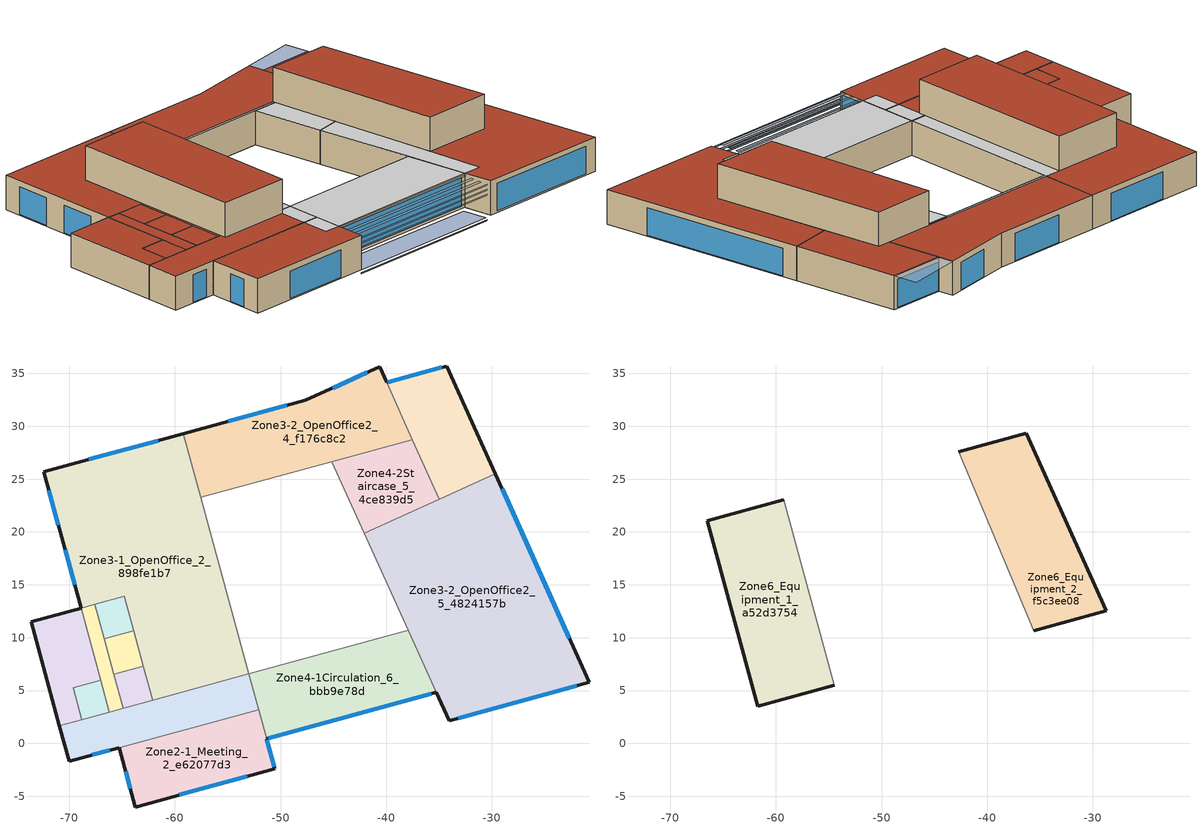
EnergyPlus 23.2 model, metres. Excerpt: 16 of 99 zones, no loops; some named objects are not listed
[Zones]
Zone2-1_Meeting_2_e62077d3
 floor to Zone2-1_Meeting_3_4ec3c86c (Generic Interior Floor): -52.08,3.19 -50.55,-2.42 -63.74,-6.02 -65.27,-0.41 z18.5
 wall outside (Ext_W): -65.27,-0.41 -63.74,-6.02 -50.55,-2.42 -51.32,0.43 z18.5:22
 wall to Zone4-1Circulation_7_eedeb9e3 (Generic Interior Wall): -52.08,3.19 -65.27,-0.41 z18.5:22
 wall to Zone4-1Circulation_6_bbb9e78d (Generic Interior Wall): -51.32,0.43 -52.08,3.19 z18.5:22
 window (U 0.29 SHGC 0.4 Simple Glazing Window): -59.58,-4.89 -53.17,-3.14 / -64.66,-2.65 -64.21,-4.29 z18.6:21.4; -50.6,-2.23 -51.3,0.34 z18.8:21.7
 ceiling to Zone1-1_Atrium_c54b7226 (Generic Interior Ceiling): -53.72,2.75 -52.96,-0.01 -51.32,0.43 -52.08,3.19 z22
 roof outside (Ext_R): -65.27,-0.41 -63.74,-6.02 -50.55,-2.42 -51.32,0.43 -52.96,-0.01 -53.72,2.75 z22
Zone2-1_Meeting_6_1a28b3da
 floor to Zone2-1_Meeting_11_4eada07b (Generic Interior Floor): -62.99,7.3 -62.11,4.08 -64.89,3.32 -65.77,6.54 z18.5
 wall to Zone7Shaft_1_be3cf1c7 (Generic Interior Wall): -65.77,6.54 -64.89,3.32 z18.5:22
 wall to Zone4-1Circulation_7_eedeb9e3 (Generic Interior Wall): -64.89,3.32 -62.11,4.08 z18.5:22
 wall to Zone3-1_OpenOffice_2_898fe1b7 (Generic Interior Wall): -62.11,4.08 -62.99,7.3 z18.5:22
 wall to Zone2-1_Meeting_7_fc00ce80 (Generic Interior Wall): -62.99,7.3 -65.77,6.54 z18.5:22
 roof outside (Ext_R): -65.77,6.54 -64.89,3.32 -62.11,4.08 -62.99,7.3 z22
Zone2-1_Meeting_7_fc00ce80
 floor to Zone2-1_Meeting_10_62fdea12 (Generic Interior Floor): -63.91,10.68 -62.99,7.3 -65.77,6.54 -66.69,9.92 z18.5
 wall to Zone7Shaft_1_be3cf1c7 (Generic Interior Wall): -66.69,9.92 -65.77,6.54 z18.5:22
 wall to Zone3-1_OpenOffice_2_898fe1b7 (Generic Interior Wall): -62.99,7.3 -63.91,10.68 z18.5:22
 wall to Zone2-1_Meeting_8_9266dd10 (Generic Interior Wall): -63.91,10.68 -66.69,9.92 z18.5:22
 roof outside (Ext_R): -66.69,9.92 -65.77,6.54 -62.99,7.3 -63.91,10.68 z22
Zone2-1_Meeting_8_9266dd10
 floor to Zone2-1_Meeting_9_f5da9150 (Generic Interior Floor): -64.79,13.9 -63.91,10.68 -66.69,9.92 -67.57,13.14 z18.5
 wall to Zone7Shaft_1_be3cf1c7 (Generic Interior Wall): -67.57,13.14 -66.69,9.92 z18.5:22
 wall to Zone3-1_OpenOffice_2_898fe1b7 (Generic Interior Wall): -63.91,10.68 -64.79,13.9 -67.57,13.14 z18.5:22
 roof outside (Ext_R): -67.57,13.14 -66.69,9.92 -63.91,10.68 -64.79,13.9 z22
Zone3-1_OpenOffice_2_898fe1b7
 floor to Zone3-1_OpenOffice_3_ee13ef3d (Generic Interior Floor): -59.21,29.3 -53,6.56 -62.11,4.08 -64.79,13.9 -68.87,12.79 -72.4,25.7 z18.5
 wall outside (Ext_W): -59.21,29.3 -72.4,25.7 -68.87,12.79 z18.5:22
 wall to Zone7Shaft_1_be3cf1c7 (Generic Interior Wall): -68.87,12.79 -67.57,13.14 z18.5:22
 wall to Zone1-1_Atrium_c54b7226 (Generic Interior Wall): -53,6.56 -57.56,23.27 z18.5:22
 wall to Zone4-1Circulation_7_eedeb9e3 (Generic Interior Wall): -62.11,4.08 -53,6.56 z18.5:22
 wall to Zone3-2_OpenOffice2_4_f176c8c2 (Generic Interior Wall): -57.56,23.27 -59.21,29.3 z18.5:22
 window (U 0.29 SHGC 0.4 Simple Glazing Window): -70.39,18.34 -69.48,14.99 / -71.93,23.97 -71.01,20.62 / -61.59,28.65 -68.14,26.86 z18.6:21.4
 ceiling to Zone1-1_Atrium_c54b7226 (Generic Interior Ceiling): -59.26,23.05 -54.64,6.12 -53,6.56 -57.62,23.5 z22
 roof outside (Ext_R): -72.4,25.7 -68.87,12.79 -64.79,13.9 -62.11,4.08 -61.88,4.14 -66.5,21.08 -57.62,23.5 -59.21,29.3 z22
Zone3-2_OpenOffice2_4_f176c8c2
 floor to Zone3-2_OpenOffice2_9_91186f1d (Generic Interior Floor): -40.62,35.63 -37.53,28.73 -57.56,23.27 -59.21,29.3 -47.65,32.46 z18.5
 wall outside (Ext_W): -39.96,34.15 -40.62,35.63 -47.65,32.46 -59.21,29.3 z18.5:22
 wall to Zone4-2Staircase_5_4ce839d5 (Generic Interior Wall): -45.14,26.66 -37.53,28.73 z18.5:22
 wall to Zone3-2_OpenOffice2_6_40f6cbab (Generic Interior Wall): -37.53,28.73 -39.96,34.15 z18.5:22
 wall to Zone1-1_Atrium_c54b7226 (Generic Interior Wall): -57.56,23.27 -45.14,26.66 z18.5:22
 window (U 0.29 SHGC 0.4 Simple Glazing Window): -49.44,31.97 -54.95,30.46 / -41.8,35.1 -45.08,33.62 z18.6:21.4
 ceiling to Zone1-1_Atrium_c54b7226 (Generic Interior Ceiling): -57.62,23.5 -57.56,23.27 -42.61,27.35 -42.71,27.57 z22
 roof outside (Ext_R): -59.21,29.3 -57.62,23.5 -37.63,28.96 -40.62,35.63 -47.65,32.46 z22
Zone3-2_OpenOffice2_5_4824157b
 floor to Zone3-2_OpenOffice2_8_eefb6a2c (Generic Interior Floor): -29.7,25.53 -20.78,5.76 -34.06,2.14 -42.07,19.88 z18.5
 wall outside (Ext_W): -35.27,4.82 -34.06,2.14 -20.78,5.76 -29.7,25.53 z18.5:22
 wall to Zone4-2Staircase_5_4ce839d5 (Generic Interior Wall): -35.01,23.11 -42.07,19.88 z18.5:22
 wall to Zone4-1Circulation_6_bbb9e78d (Generic Interior Wall): -37.92,10.68 -35.27,4.82 z18.5:22
 wall to Zone3-2_OpenOffice2_6_40f6cbab (Generic Interior Wall): -29.7,25.53 -35.01,23.11 z18.5:22
 wall to Zone1-1_Atrium_c54b7226 (Generic Interior Wall): -42.07,19.88 -37.92,10.68 z18.5:22
 window (U 0.29 SHGC 0.4 Simple Glazing Window): -22.67,9.93 -29.04,24.07 z18.6:21.4; -33.2,2.37 -21.97,5.44 z18.65:21.45
 ceiling to Zone1-1_Atrium_c54b7226 (Generic Interior Ceiling): -42.07,19.88 -35.27,4.82 -33.39,5.33 -39.9,20.87 z22
 roof outside (Ext_R): -33.75,23.68 -28.72,12.54 -35.62,10.65 -33.39,5.33 -35.27,4.82 -34.06,2.14 -20.78,5.76 -29.7,25.53 z22
Zone3-2_OpenOffice2_6_40f6cbab
 floor to Zone3-2_OpenOffice2_7_a4307b15 (Generic Interior Floor): -34.28,35.7 -29.7,25.53 -35.01,23.11 -39.96,34.15 z18.5
 wall outside (Ext_W): -29.7,25.53 -34.28,35.7 -39.96,34.15 z18.5:22
 wall to Zone4-2Staircase_5_4ce839d5 (Generic Interior Wall): -37.53,28.73 -35.01,23.11 z18.5:22
 window (U 0.29 SHGC 0.4 Simple Glazing Window): -34.73,35.58 -39.87,34.18 z18.6:21.5
 roof outside (Ext_R): -39.96,34.15 -37.63,28.96 -36.3,29.32 -33.75,23.68 -29.7,25.53 -34.28,35.7 z22
Zone4-1Circulation_6_bbb9e78d
 floor to Zone4-1Circulation_10_4378fca1 (Generic Interior Floor): -37.92,10.68 -35.27,4.82 -51.32,0.43 -53,6.56 z18.5
 wall outside (Ext_W): -51.32,0.43 -35.27,4.82 z18.5:22
 wall to Zone4-1Circulation_7_eedeb9e3 (Generic Interior Wall): -53,6.56 -52.08,3.19 z18.5:22
 wall to Zone1-1_Atrium_c54b7226 (Generic Interior Wall): -37.92,10.68 -53,6.56 z18.5:22
 window (U 0.29 SHGC 0.4 Simple Glazing Window): -51.18,0.47 -35.75,4.69 z18.8:21.7
 ceiling to Zone1-1_Atrium_c54b7226 (Generic Interior Ceiling): -53,6.56 -51.32,0.43 -35.27,4.82 -37.92,10.68 z22
Zone4-1Circulation_7_eedeb9e3
 floor to Zone4-1Circulation_9_a3df37cf (Generic Interior Floor): -53,6.56 -52.08,3.19 -70,-1.7 -70.92,1.67 z18.5
 wall outside (Ext_W): -70.92,1.67 -70,-1.7 -65.27,-0.41 z18.5:22
 wall to Zone8_VRF_1_1ac1955c (Generic Interior Wall): -66.19,2.96 -68.8,2.25 z18.5:22
 wall to Zone7Shaft_1_be3cf1c7 (Generic Interior Wall): -64.89,3.32 -66.19,2.96 z18.5:22
 wall to Zone5_RRooms_2_6c3f0e88 (Generic Interior Wall): -68.8,2.25 -70.92,1.67 z18.5:22
 window (U 0.29 SHGC 0.4 Simple Glazing Window): -67.8,-1.1 -66.16,-0.65 z18.6:21.4
 ceiling to Zone1-1_Atrium_c54b7226 (Generic Interior Ceiling): -54.64,6.12 -53.72,2.75 -52.08,3.19 -53,6.56 z22
 roof outside (Ext_R): -70.92,1.67 -70,-1.7 -53.72,2.75 -54.47,5.51 -61.71,3.53 -61.88,4.14 z22
Zone4-2Staircase_5_4ce839d5
 floor to Zone4-2Staircase_6_9ae5fc59 (Generic Interior Floor): -37.53,28.73 -35.01,23.11 -42.07,19.88 -45.14,26.66 z18.5
 wall to Zone1-1_Atrium_c54b7226 (Generic Interior Wall): -45.14,26.66 -42.07,19.88 z18.5:22
 ceiling to Zone1-1_Atrium_c54b7226 (Generic Interior Ceiling): -45.14,26.66 -42.07,19.88 -39.9,20.87 -42.61,27.35 z22
Zone5_RRooms_2_6c3f0e88
 floor to Zone5_RRooms_3_a36c2006 (Generic Interior Floor): -68.87,12.79 -67.01,5.95 -69.61,5.24 -68.8,2.25 -70.92,1.67 -73.6,11.5 z18.5
 wall outside (Ext_W): -68.87,12.79 -73.6,11.5 -70.92,1.67 z18.5:22
 wall to Zone8_VRF_1_1ac1955c (Generic Interior Wall): -68.8,2.25 -69.61,5.24 -67.01,5.95 z18.5:22
 wall to Zone7Shaft_1_be3cf1c7 (Generic Interior Wall): -67.01,5.95 -68.87,12.79 z18.5:22
 roof outside (Ext_R): -73.6,11.5 -70.92,1.67 -68.8,2.25 -69.61,5.24 -67.01,5.95 -68.87,12.79 z22
Zone7Shaft_1_be3cf1c7
 floor to Zone7Shaft_2_20b42dd2 (Generic Interior Floor): -67.57,13.14 -64.89,3.32 -66.19,2.96 -68.87,12.79 z18.5
 wall to Zone8_VRF_1_1ac1955c (Generic Interior Wall): -67.01,5.95 -66.19,2.96 z18.5:22
 roof outside (Ext_R): -68.87,12.79 -66.19,2.96 -64.89,3.32 -67.57,13.14 z22
Zone8_VRF_1_1ac1955c
 floor to Zone8_VRF_2_9e0a9847 (Generic Interior Floor): -67.01,5.95 -66.19,2.96 -68.8,2.25 -69.61,5.24 z18.5
 roof outside (Ext_R): -69.61,5.24 -68.8,2.25 -66.19,2.96 -67.01,5.95 z22
Zone6_Equipment_1_a52d3754
 floor to Zone4-1Circulation_7_eedeb9e3 (Generic Interior Floor): -54.64,6.12 -54.47,5.51 -61.71,3.53 -61.88,4.14 z22
 floor to Zone3-1_OpenOffice_2_898fe1b7 (Generic Interior Floor): -59.26,23.05 -54.64,6.12 -61.88,4.14 -66.5,21.08 z22
 wall outside (Ext_W): -59.26,23.05 -66.5,21.08 -61.71,3.53 -54.47,5.51 z22:25.5
 wall to Zone1-1_Atrium_c54b7226 (Generic Interior Wall): -54.47,5.51 -59.26,23.05 z22:25.5
 roof outside (Ext_R): -66.5,21.08 -61.71,3.53 -54.47,5.51 -59.26,23.05 z25.5
Zone6_Equipment_2_f5c3ee08
 floor to Zone4-2Staircase_5_4ce839d5 (Generic Interior Floor): -37.53,28.73 -35.01,23.11 -39.9,20.87 -42.61,27.35 z22
 floor to Zone3-2_OpenOffice2_6_40f6cbab (Generic Interior Floor): -36.3,29.32 -33.75,23.68 -35.01,23.11 -37.63,28.96 z22
 floor to Zone3-2_OpenOffice2_5_4824157b (Generic Interior Floor): -33.75,23.68 -28.72,12.54 -35.62,10.65 -39.9,20.87 z22
 floor to Zone3-2_OpenOffice2_4_f176c8c2 (Generic Interior Floor): -37.63,28.96 -37.53,28.73 -42.61,27.35 -42.71,27.57 z22
 wall outside (Ext_W): -35.62,10.65 -28.72,12.54 -36.3,29.32 -42.71,27.57 z22:25.5
 wall to Zone1-1_Atrium_c54b7226 (Generic Interior Wall): -42.71,27.57 -35.62,10.65 z22:25.5
 roof outside (Ext_R): -42.71,27.57 -35.62,10.65 -28.72,12.54 -36.3,29.32 z25.5
shading: -50.55,-2.41,21.32 -50.55,-2.4,21.21 -34.55,1.97,21.21 -34.55,1.95,21.32; -50.55,-2.41,21.82 -50.55,-2.4,21.71 -34.55,1.97,21.71 -34.55,1.95,21.82; -50.55,-2.41,18.21 -50.55,-2.39,18.1 -34.55,1.97,18.1 -34.55,1.96,18.21; -35.08,2.55 -35.01,2.31 -50.67,-1.97 -50.74,-1.73 z22.01; -35.6,4.48 -35.54,4.24 -51.2,-0.04 -51.26,0.2 z22.01; -40.62,35.63 -39.96,34.15 -34.28,35.7 -35.33,37.98 z22; -35.34,3.51 -35.27,3.27 -50.93,-1 -51,-0.76 z22.01; -51.25,0.18 -50.59,-2.26 -34.59,2.11 -35.63,4.44 z18.37; -50.55,-2.41,20.82 -50.55,-2.4,20.71 -34.55,1.97,20.71 -34.55,1.95,20.82
[Building]
HVACDetailed-NV: North Axis {deg}=0; Terrain=City; Solar Distribution=FullExteriorWithReflections
[Site:GroundTemperature:BuildingSurface]
7.5, 7.5, 7.5, 7.5, 7.5, 7.5, 7.5, 7.5, 7.5, 7.5, 7.5, 7.5
[Site:Location]
Site 1: Latitude {deg}=0; Longitude {deg}=0; Time Zone {hr}=0; Elevation {m}=0
[Site:WaterMainsTemperature]
Calculation Method=CorrelationFromWeatherFile
[SizingPeriod:DesignDay] Day of Month=21; Dry-Bulb Temperature Range Modifier Type=DefaultMultipliers; Barometric Pressure {Pa}=100832; Rain Indicator=No; Snow Indicator=No; Daylight Saving Time Indicator=No; Begin Environment Reset Mode=FullResetAtBeginEnvironment
Name | Month | Day Type | Maximum Dry-Bulb Temperature {C} | Daily Dry-Bulb Temperature Range {deltaC} | Humidity Condition Type | Wetbulb or DewPoint at Maximum Dry-Bulb {C} | Wind Speed {m/s} | Wind Direction {deg} | Solar Model Indicator | Enthalpy at Maximum Dry-Bulb {J/kg} | Sky Clearness
Edinburgh.AP Ann Clg .4% Condns DB=>MWB | 7 | SummerDesignDay | 22.2 | 10.9 | Wetbulb | 16.8 | 4.8 | 260 | ASHRAETau2017
Edinburgh.AP Ann Clg .4% Condns DP=>MDB | 7 | SummerDesignDay | 19.2 | 8.1 | Dewpoint | 16.5 | 4.8 | 260 | ASHRAETau2017
Edinburgh.AP Ann Clg .4% Condns Enth=>MDB | 7 | SummerDesignDay | 21.1 | 8.1 | Enthalpy |  | 4.8 | 260 | ASHRAETau2017 | 50300
Edinburgh.AP Ann Clg .4% Condns WB=>MDB | 7 | SummerDesignDay | 20.9 | 9.3 | Wetbulb | 17.8 | 4.8 | 260 | ASHRAETau2017
Edinburgh.AP Ann Htg 99.6% Condns DB | 1 | WinterDesignDay | -5.1 | 0 | Wetbulb | -5.1 | 1.3 | 250 | ASHRAEClearSky |  | 0
Edinburgh.AP Ann Htg Wind 99.6% Condns WS=>MCDB | 1 | WinterDesignDay | 8.1 | 0 | Wetbulb | 8.1 | 15.8 | 250 | ASHRAEClearSky |  | 0
Edinburgh.AP Ann Hum_n 99.6% Condns DP=>MCDB | 1 | WinterDesignDay | -3.3 | 0 | Dewpoint | -7.1 | 1.3 | 250 | ASHRAEClearSky |  | 0
Edinburgh.AP April .4% Condns DB=>MCWB | 4 | SummerDesignDay | 17.9 | 7.7 | Wetbulb | 12.8 | 4.5 | 260 | ASHRAETau2017
Edinburgh.AP April .4% Condns WB=>MCDB | 4 | SummerDesignDay | 16.4 | 7.7 | Wetbulb | 13.3 | 4.5 | 260 | ASHRAETau2017
Edinburgh.AP August .4% Condns DB=>MCWB | 8 | SummerDesignDay | 24 | 8 | Wetbulb | 18.2 | 3.7 | 260 | ASHRAETau2017
Edinburgh.AP August .4% Condns WB=>MCDB | 8 | SummerDesignDay | 22.3 | 8 | Wetbulb | 18.8 | 3.7 | 260 | ASHRAETau2017
Edinburgh.AP December .4% Condns DB=>MCWB | 12 | SummerDesignDay | 13.5 | 5.7 | Wetbulb | 11.8 | 4.5 | 260 | ASHRAETau2017
Edinburgh.AP December .4% Condns WB=>MCDB | 12 | SummerDesignDay | 13.6 | 5.7 | Wetbulb | 12.1 | 4.5 | 260 | ASHRAETau2017
Edinburgh.AP February .4% Condns DB=>MCWB | 2 | SummerDesignDay | 13.2 | 6.1 | Wetbulb | 11.1 | 4.9 | 260 | ASHRAETau2017
Edinburgh.AP February .4% Condns WB=>MCDB | 2 | SummerDesignDay | 12.9 | 6.1 | Wetbulb | 11.7 | 4.9 | 260 | ASHRAETau2017
Edinburgh.AP January .4% Condns DB=>MCWB | 1 | SummerDesignDay | 12.6 | 5.3 | Wetbulb | 10.6 | 4.8 | 260 | ASHRAETau2017
Edinburgh.AP January .4% Condns WB=>MCDB | 1 | SummerDesignDay | 12.4 | 5.3 | Wetbulb | 11 | 4.8 | 260 | ASHRAETau2017
Edinburgh.AP July .4% Condns DB=>MCWB | 7 | SummerDesignDay | 25.6 | 8.1 | Wetbulb | 18.1 | 3.7 | 260 | ASHRAETau2017
Edinburgh.AP July .4% Condns WB=>MCDB | 7 | SummerDesignDay | 23.8 | 8.1 | Wetbulb | 19.4 | 3.7 | 260 | ASHRAETau2017
Edinburgh.AP June .4% Condns DB=>MCWB | 6 | SummerDesignDay | 23 | 7.7 | Wetbulb | 16.3 | 4.1 | 260 | ASHRAETau2017
Edinburgh.AP June .4% Condns WB=>MCDB | 6 | SummerDesignDay | 21.3 | 7.7 | Wetbulb | 17.8 | 4.1 | 260 | ASHRAETau2017
Edinburgh.AP March .4% Condns DB=>MCWB | 3 | SummerDesignDay | 14.9 | 6.9 | Wetbulb | 10.7 | 4.9 | 260 | ASHRAETau2017
Edinburgh.AP March .4% Condns WB=>MCDB | 3 | SummerDesignDay | 14.1 | 6.9 | Wetbulb | 11.5 | 4.9 | 260 | ASHRAETau2017
Edinburgh.AP May .4% Condns DB=>MCWB | 5 | SummerDesignDay | 21.2 | 8 | Wetbulb | 15.1 | 4.4 | 260 | ASHRAETau2017
Edinburgh.AP May .4% Condns WB=>MCDB | 5 | SummerDesignDay | 19.8 | 8 | Wetbulb | 16 | 4.4 | 260 | ASHRAETau2017
Edinburgh.AP November .4% Condns DB=>MCWB | 11 | SummerDesignDay | 15.1 | 6.2 | Wetbulb | 13.1 | 4.2 | 260 | ASHRAETau2017
Edinburgh.AP November .4% Condns WB=>MCDB | 11 | SummerDesignDay | 14.6 | 6.2 | Wetbulb | 13.2 | 4.2 | 260 | ASHRAETau2017
Edinburgh.AP October .4% Condns DB=>MCWB | 10 | SummerDesignDay | 18 | 6.9 | Wetbulb | 14.6 | 4.2 | 260 | ASHRAETau2017
Edinburgh.AP October .4% Condns WB=>MCDB | 10 | SummerDesignDay | 17 | 6.9 | Wetbulb | 15.2 | 4.2 | 260 | ASHRAETau2017
Edinburgh.AP September .4% Condns DB=>MCWB | 9 | SummerDesignDay | 22.1 | 7.6 | Wetbulb | 16.8 | 4.1 | 260 | ASHRAETau2017
Edinburgh.AP September .4% Condns WB=>MCDB | 9 | SummerDesignDay | 21 | 7.6 | Wetbulb | 17.8 | 4.1 | 260 | ASHRAETau2017
[Material] Thermal Absorptance=0.9
Name | Roughness | Thickness {m} | Conductivity {W/m-K} | Density {kg/m3} | Specific Heat {J/kg-K} | Solar Absorptance | Visible Absorptance
Generic Acoustic Tile | MediumSmooth | 0.02 | 0.06 | 368 | 590 | 0.2 | 0.2
Generic Ceiling Air Gap | Smooth | 0.1 | 0.556 | 1.28 | 1000 | 0.7 | 0.7
Generic Gypsum Board | MediumSmooth | 0.0127 | 0.16 | 800 | 1090 | 0.5 | 0.5
Generic LW Concrete | MediumRough | 0.1 | 0.53 | 1280 | 840 | 0.8 | 0.8
Generic Wall Air Gap | Smooth | 0.1 | 0.667 | 1.28 | 1000 | 0.7 | 0.7
[Material:NoMass] Roughness=MediumRough; Thermal Absorptance=0.9; Solar Absorptance=0.7; Visible Absorptance=0.7
Name | Thermal Resistance {m2-K/W}
MaterialExt_R | 7.54231
MaterialExt_W | 6.51667
[WindowMaterial:SimpleGlazingSystem]
U 0.29 SHGC 0.4 Simple Glazing: U-Factor {W/m2-K}=1.64662; Solar Heat Gain Coefficient=0.4; Visible Transmittance=0.6
[Construction]
Ext_R: MaterialExt_R
Ext_W: MaterialExt_W
Generic Interior Ceiling: Generic LW Concrete, Generic Ceiling Air Gap, Generic Acoustic Tile
Generic Interior Floor: Generic Acoustic Tile, Generic Ceiling Air Gap, Generic LW Concrete
Generic Interior Wall: Generic Gypsum Board, Generic Wall Air Gap, Generic Gypsum Board
U 0.29 SHGC 0.4 Simple Glazing Window: U 0.29 SHGC 0.4 Simple Glazing
[Zone] Multiplier=1; Ceiling Height {m}=3.5; Part of Total Floor Area=Yes
Name | Volume {m3}
Zone2-1_Meeting_2_e62077d3 | 278.6
Zone2-1_Meeting_6_1a28b3da; Zone2-1_Meeting_8_9266dd10 | 33.7069
Zone2-1_Meeting_7_fc00ce80 | 35.2952
Zone3-1_OpenOffice_2_898fe1b7 | 977.499
Zone3-2_OpenOffice2_4_f176c8c2 | 460.475
Zone3-2_OpenOffice2_5_4824157b | 979.215
Zone3-2_OpenOffice2_6_40f6cbab | 237.256
Zone4-1Circulation_6_bbb9e78d | 358.906
Zone4-1Circulation_7_eedeb9e3 | 227.03
Zone4-2Staircase_5_4ce839d5 | 185.158
Zone5_RRooms_2_6c3f0e88 | 145.341
Zone6_Equipment_1_a52d3754 | 477.795
Zone6_Equipment_2_f5c3ee08 | 439.119
Zone7Shaft_1_be3cf1c7 | 48.1241
Zone8_VRF_1_1ac1955c | 29.278
[Space]
Name | Zone | Space Type
Zone2-1_Meeting_2_e62077d3_Space | Zone2-1_Meeting_2_e62077d3 | 2-1_meeting_br_
Zone2-1_Meeting_6_1a28b3da_Space | Zone2-1_Meeting_6_1a28b3da | 2-1_meeting_br_
Zone2-1_Meeting_7_fc00ce80_Space | Zone2-1_Meeting_7_fc00ce80 | 2-1_meeting_br_
Zone2-1_Meeting_8_9266dd10_Space | Zone2-1_Meeting_8_9266dd10 | 2-1_meeting_br_
Zone3-1_OpenOffice_2_898fe1b7_Space | Zone3-1_OpenOffice_2_898fe1b7 | 3-1_openoffice_br_
Zone3-2_OpenOffice2_4_f176c8c2_Space | Zone3-2_OpenOffice2_4_f176c8c2 | 3-2_openoffice2_br_
Zone3-2_OpenOffice2_5_4824157b_Space | Zone3-2_OpenOffice2_5_4824157b | 3-2_openoffice2_br_
Zone3-2_OpenOffice2_6_40f6cbab_Space | Zone3-2_OpenOffice2_6_40f6cbab | 3-2_openoffice2_br_
Zone4-1Circulation_6_bbb9e78d_Space | Zone4-1Circulation_6_bbb9e78d | 4-1_circulation_br_
Zone4-1Circulation_7_eedeb9e3_Space | Zone4-1Circulation_7_eedeb9e3 | 4-1_circulation_br_
Zone4-2Staircase_5_4ce839d5_Space | Zone4-2Staircase_5_4ce839d5 | 4-2_staircase_br_
Zone5_RRooms_2_6c3f0e88_Space | Zone5_RRooms_2_6c3f0e88 | 5_rrooms_br_
Zone6_Equipment_1_a52d3754_Space | Zone6_Equipment_1_a52d3754 | 6_equipment_br_
Zone6_Equipment_2_f5c3ee08_Space | Zone6_Equipment_2_f5c3ee08 | 6_equipment_br_
Zone7Shaft_1_be3cf1c7_Space | Zone7Shaft_1_be3cf1c7 | 7_shaft_br_
Zone8_VRF_1_1ac1955c_Space | Zone8_VRF_1_1ac1955c | 8_vrf_br_
[SpaceList]
2-1_meeting_br_: Zone2-1_Meeting_17_2f435d1c_Space, Zone2-1_Meeting_10_62fdea12_Space, Zone2-1_Meeting_2_e62077d3_Space, Zone2-1_Meeting_20_9a39bdd6_Space, Zone2-1_Meeting_11_4eada07b_Space, Zone2-1_Meeting_5_8878eaac_Space, Zone2-1_Meeting_16_c299a8ed_Space, Zone2-1_Meeting_1_f0a1363e_Space, Zone2-1_Meeting_3_4ec3c86c_Space, Zone2-1_Meeting_4_137585fe_Space, Zone2-1_Meeting_6_1a28b3da_Space, Zone2-1_Meeting_7_fc00ce80_Space, Zone2-1_Meeting_8_9266dd10_Space, Zone2-1_Meeting_9_f5da9150_Space, Zone2-1_Meeting_12_11eac528_Space, Zone2-1_Meeting_13_602f1bb6_Space, Zone2-1_Meeting_14_e0a178f6_Space, Zone2-1_Meeting_15_8704d9a2_Space, Zone2-1_Meeting_18_80c2199c_Space, Zone2-1_Meeting_19_61a3d0a2_Space
3-1_openoffice_br_: Zone3-1_OpenOffice_3_ee13ef3d_Space, Zone3-1_OpenOffice_1_926083ab_Space, Zone3-1_OpenOffice_2_898fe1b7_Space, Zone3-1_OpenOffice_4_4758bd3a_Space, Zone3-1_OpenOffice_5_e5de979f_Space
3-2_openoffice2_br_: Zone3-2_OpenOffice2_7_a4307b15_Space, Zone3-2_OpenOffice2_14_226cd244_Space, Zone3-2_OpenOffice2_18_a0fde739_Space, Zone3-2_OpenOffice2_11_49194c10_Space, Zone3-2_OpenOffice2_2_d479fc22_Space, Zone3-2_OpenOffice2_5_4824157b_Space, Zone3-2_OpenOffice2_16_15861344_Space, Zone3-2_OpenOffice2_1_e944c0b3_Space, Zone3-2_OpenOffice2_10_87c12954_Space, Zone3-2_OpenOffice2_3_b0e44f60_Space, Zone3-2_OpenOffice2_4_f176c8c2_Space, Zone3-2_OpenOffice2_6_40f6cbab_Space, Zone3-2_OpenOffice2_8_eefb6a2c_Space, Zone3-2_OpenOffice2_9_91186f1d_Space, Zone3-2_OpenOffice2_12_66de74bb_Space, Zone3-2_OpenOffice2_13_606a2933_Space, Zone3-2_OpenOffice2_15_cd249c4f_Space, Zone3-2_OpenOffice2_17_81140613_Space, Zone3-2_OpenOffice2_19_b5cc54f5_Space
4-1_circulation_br_: Zone4-1Circulation_8_57977678_Space, Zone4-1Circulation_6_bbb9e78d_Space, Zone4-1Circulation_5_18a5f23b_Space, Zone4-1Circulation_3_01046e0f_Space, Zone4-1Circulation_1_8dceb987_Space, Zone4-1Circulation_7_eedeb9e3_Space, Zone4-1Circulation_2_9038cea4_Space, Zone4-1Circulation_4_c8df95e2_Space, Zone4-1Circulation_9_a3df37cf_Space, Zone4-1Circulation_10_4378fca1_Space, Zone4-1Circulation_11_d81b4cf1_Space, Zone4-1Circulation_12_3f3699e3_Space, Zone4-1Circulation_13_9398a92f_Space, Zone4-1Circulation_14_fdd5790c_Space, Zone4-1Circulation_15_98cc804c_Space, Zone4-1Circulation_16_b3b6f8e8_Space
4-2_staircase_br_: Zone4-2Staircase_11_01781ab4_Space, Zone4-2Staircase_1_b56628e5_Space, Zone4-2Staircase_9_0d47ad28_Space, Zone4-2Staircase_2_cdf3fbc2_Space, Zone4-2Staircase_3_4c2ef947_Space, Zone4-2Staircase_4_19a26f6d_Space, Zone4-2Staircase_5_4ce839d5_Space, Zone4-2Staircase_6_9ae5fc59_Space, Zone4-2Staircase_7_1eed5275_Space, Zone4-2Staircase_8_750a0ab3_Space, Zone4-2Staircase_10_9abb21ee_Space
5_rrooms_br_: Zone5_RRooms_1_8bffe408_Space, Zone5_RRooms_3_a36c2006_Space, Zone5_RRooms_4_cce55b58_Space, Zone5_RRooms_2_6c3f0e88_Space, Zone5_RRooms_5_b2661899_Space, Zone5_RRooms_6_dcc4c6b7_Space, Zone5_RRooms_7_c00eda4c_Space
6_equipment_br_: Zone6_Equipment_3_1681003d_Space, Zone6_Equipment_2_f5c3ee08_Space, Zone6_Equipment_1_a52d3754_Space
7_shaft_br_: Zone7Shaft_4_ae9415b3_Space, Zone7Shaft_3_0f0379c0_Space, Zone7Shaft_1_be3cf1c7_Space, Zone7Shaft_2_20b42dd2_Space, Zone7Shaft_5_afad7877_Space, Zone7Shaft_6_a72d25ea_Space
8_vrf_br_: Zone8_VRF_2_9e0a9847_Space, Zone8_VRF_4_81a55441_Space, Zone8_VRF_1_1ac1955c_Space, Zone8_VRF_6_430f2bd8_Space, Zone8_VRF_3_1b45bc9e_Space, Zone8_VRF_5_d920f320_Space
[Lights] Design Level Calculation Method=Watts/Area; Return Air Fraction=0; Fraction Radiant=0.32; Fraction Visible=0.25; Fraction Replaceable=1
Name | Zone or ZoneList or Space or SpaceList | Schedule | Watts per Zone Floor Area {W/m2}
lt_2-1_meeting_br_ | 2-1_meeting_br_ | lt_sch_2-1_meeting_br_ | 5.7
lt_3-1_openoffice_br_ | 3-1_openoffice_br_ | lt_sch_3-1_openoffice_br_ | 4.5
lt_3-2_openoffice2_br_ | 3-2_openoffice2_br_ | lt_sch_3-2_openoffice2_br_ | 4.5
lt_4-1_circulation_br_ | 4-1_circulation_br_ | lt_sch_4-1_circulation_br_ | 3
lt_4-2_staircase_br_ | 4-2_staircase_br_ | lt_sch_4-2_staircase_br_ | 3
lt_5_rrooms_br_ | 5_rrooms_br_ | lt_sch_5_rrooms_br_ | 10
lt_6_equipment_br_ | 6_equipment_br_ | lt_sch_6_equipment_br_ | 5
lt_7_shaft_br_ | 7_shaft_br_ | lt_sch_7_shaft_br_ | 0
[People] Number of People Calculation Method=People/Area; Fraction Radiant=0.3; Activity Level Schedule=Seated Adult Activity
Name | Zone or ZoneList or Space or SpaceList | Number of People Schedule | People per Floor Area {person/m2}
ppl_2-1_meeting_br_ | 2-1_meeting_br_ | ppl_sch_2-1_meeting_br_ | 0.5
ppl_3-1_openoffice_br_ | 3-1_openoffice_br_ | ppl_sch_3-1_openoffice_br_ | 0.1
ppl_3-2_openoffice2_br_ | 3-2_openoffice2_br_ | ppl_sch_3-2_openoffice2_br_ | 0.1
ppl_4-1_circulation_br_ | 4-1_circulation_br_ | ppl_sch_4-1_circulation_br_ | 0
ppl_4-2_staircase_br_ | 4-2_staircase_br_ | ppl_sch_4-2_staircase_br_ | 0
ppl_5_rrooms_br_ | 5_rrooms_br_ | ppl_sch_5_rrooms_br_ | 0
ppl_6_equipment_br_ | 6_equipment_br_ | ppl_sch_6_equipment_br_ | 0
ppl_7_shaft_br_ | 7_shaft_br_ | ppl_sch_7_shaft_br_ | 0
[ElectricEquipment] Design Level Calculation Method=Watts/Area; Fraction Latent=0; Fraction Radiant=0; Fraction Lost=0
Name | Zone or ZoneList or Space or SpaceList | Schedule | Watts per Zone Floor Area {W/m2}
eq_2-1_meeting_br_ | 2-1_meeting_br_ | eq_sch_2-1_meeting_br_ | 20
eq_3-1_openoffice_br_ | 3-1_openoffice_br_ | eq_sch_3-1_openoffice_br_ | 16
eq_3-2_openoffice2_br_ | 3-2_openoffice2_br_ | eq_sch_3-2_openoffice2_br_ | 16
eq_4-1_circulation_br_ | 4-1_circulation_br_ | eq_sch_4-1_circulation_br_ | 0
eq_4-2_staircase_br_ | 4-2_staircase_br_ | eq_sch_4-2_staircase_br_ | 0
eq_5_rrooms_br_ | 5_rrooms_br_ | eq_sch_5_rrooms_br_ | 0
eq_6_equipment_br_ | 6_equipment_br_ | eq_sch_6_equipment_br_ | 0
eq_7_shaft_br_ | 7_shaft_br_ | eq_sch_7_shaft_br_ | 0
[ZoneInfiltration:DesignFlowRate] Schedule=inftr_sch_office-m-c_br_; Design Flow Rate Calculation Method=Flow/ExteriorArea; Flow Rate per Exterior Surface Area {m3/s-m2}=0.0003; Constant Term Coefficient=1; Temperature Term Coefficient=0; Velocity Term Coefficient=0
Name | Zone or ZoneList or Space or SpaceList
inftr_office-m-c_br_ 6 | 2-1_meeting_br_
inftr_office-m-c_br_ 4 | 3-1_openoffice_br_
inftr_office-m-c_br_ 3 | 3-2_openoffice2_br_
inftr_office-m-c_br_ | 4-1_circulation_br_
inftr_office-m-c_br_ 5 | 4-2_staircase_br_
inftr_office-m-c_br_ 9 | 5_rrooms_br_
inftr_office-m-c_br_ 10 | 6_equipment_br_
inftr_office-m-c_br_ 2 | 7_shaft_br_
inftr_office-m-c_br_ 7 | 8_vrf_br_
[Zone equipment]
Zone7Shaft_1_be3cf1c7: Zone7Shaft_1_be3cf1c7 Ideal Loads Air System
[Sizing:Zone]
Zone7Shaft_1_be3cf1c7: Zone Cooling Design Supply Air Temperature Input Method=SupplyAirTemperature; Zone Cooling Design Supply Air Temperature {C}=14; Zone Cooling Design Supply Air Temperature Difference {deltaC}=11.11; Zone Heating Design Supply Air Temperature Input Method=SupplyAirTemperature; Zone Heating Design Supply Air Temperature {C}=40; Zone Heating Design Supply Air Temperature Difference {deltaC}=11.11; Zone Cooling Design Supply Air Humidity Ratio {kgWater/kgDryAir}=0.0085; Zone Heating Design Supply Air Humidity Ratio {kgWater/kgDryAir}=0.008; Design Specification Outdoor Air Object=Zone7Shaft_1_be3cf1c7 Zero air DSOA; Cooling Design Air Flow Method=DesignDay; Cooling Design Air Flow Rate {m3/s}=0; Cooling Minimum Air Flow per Zone Floor Area {m3/s-m2}=0.000762; Cooling Minimum Air Flow {m3/s}=0; Cooling Minimum Air Flow Fraction=0; Heating Design Air Flow Method=DesignDay; Heating Design Air Flow Rate {m3/s}=0; Heating Maximum Air Flow per Zone Floor Area {m3/s-m2}=0.002032; Heating Maximum Air Flow {m3/s}=0.141576; Heating Maximum Air Flow Fraction=0.3; Account for Dedicated Outdoor Air System=No; Zone Load Sizing Method=Sensible Load Only No Latent Load; Zone Latent Cooling Design Supply Air Humidity Ratio Input Method=HumidityRatioDifference; Zone Cooling Design Supply Air Humidity Ratio Difference {kgWater/kgDryAir}=0.005; Zone Latent Heating Design Supply Air Humidity Ratio Input Method=HumidityRatioDifference; Zone Humidification Design Supply Air Humidity Ratio Difference {kgWater/kgDryAir}=0.005
[DesignSpecification:OutdoorAir]
Zone7Shaft_1_be3cf1c7 Zero air DSOA: Outdoor Air Method=Sum; Outdoor Air Flow per Person {m3/s-person}=0; Outdoor Air Flow per Zone Floor Area {m3/s-m2}=0; Outdoor Air Flow per Zone {m3/s}=0; Outdoor Air Flow Air Changes per Hour {1/hr}=0
[ZoneHVAC:IdealLoadsAirSystem] Maximum Heating Supply Air Temperature {C}=50; Minimum Cooling Supply Air Temperature {C}=13; Heating Limit=LimitCapacity; Maximum Sensible Heating Capacity {W}=Autosize; Cooling Limit=LimitFlowRateAndCapacity; Maximum Cooling Air Flow Rate {m3/s}=Autosize; Maximum Total Cooling Capacity {W}=Autosize; Dehumidification Control Type=None; Demand Controlled Ventilation Type=None; Outdoor Air Economizer Type=DifferentialDryBulb; Sensible Heat Recovery Effectiveness=0; Latent Heat Recovery Effectiveness=0
Zone7Shaft_1_be3cf1c7 Ideal Loads Air System; Zone7Shaft_2_20b42dd2 Ideal Loads Air System; Zone7Shaft_3_0f0379c0 Ideal Loads Air System; Zone7Shaft_4_ae9415b3 Ideal Loads Air System; Zone7Shaft_5_afad7877 Ideal Loads Air System; Zone7Shaft_6_a72d25ea Ideal Loads Air System; Zone9Store_1_dc94d9aa Ideal Loads Air System; Zone9Store_2_7eeef4af Ideal Loads Air System
[AvailabilityManager:NightCycle] Applicability Schedule=Always On Discrete; Fan Schedule=Always On Discrete; Control Type=CycleOnAnyZoneFansOnly; Thermostat Tolerance {deltaC}=1; Cycling Run Time Control Type=FixedRunTime; Cycling Run Time {s}=3600
Availability Manager Night Cycle 2; Availability Manager Night Cycle 3; Availability Manager Night Cycle 1
[SetpointManager:MixedAir] Control Variable=Temperature
Name | Setpoint Node or NodeList
2 Zone DOAS Htg Coil Outlet Air Node OS Default SPM | 2 Zone DOAS Htg Coil Outlet Air Node
26 Zone DOAS Htg Coil Outlet Air Node OS Default SPM | 26 Zone DOAS Htg Coil Outlet Air Node
35 Zone DOAS Htg Coil Outlet Air Node OS Default SPM | 35 Zone DOAS Htg Coil Outlet Air Node
[AvailabilityManager:Scheduled] Schedule=Always On Discrete
2 Zone DOAS OA System Availability Manager; 26 Zone DOAS OA System Availability Manager; 35 Zone DOAS OA System Availability Manager
[SetpointManager:OutdoorAirReset] Control Variable=Temperature; Setpoint at Outdoor Low Temperature {C}=21.1111; Outdoor Low Temperature {C}=12.7778; Setpoint at Outdoor High Temperature {C}=15.5556; Outdoor High Temperature {C}=21.1111
Name | Setpoint Node or NodeList
2 Zone DOAS SAT Reset | AHU31 - 2 Zone DOAS Supply Outlet Node
26 Zone DOAS SAT Reset | 26 Zone DOAS Supply Outlet Node
35 Zone DOAS SAT Reset | AHU33 - 35 Zone DOAS Supply Outlet Node
[Schedule:Day:Interval]
Seated Adult Activity_Day Schedule: No, 24:00, 120
lt_sch_2-1_meeting_br__Sunday; lt_sch_2-1_meeting_br__Monday_SmrDsn_WntrDsn 1; lt_sch_2-1_meeting_br__Hol 1; ppl_sch_2-1_meeting_br__Sunday; ppl_sch_2-1_meeting_br__Monday_SmrDsn_WntrDsn 1; ppl_sch_2-1_meeting_br__Hol 1; lt_sch_3-1_openoffice_br__Sunday; lt_sch_3-1_openoffice_br__Monday_SmrDsn_WntrDsn 1; lt_sch_3-1_openoffice_br__Hol 1; ppl_sch_3-1_openoffice_br__Sunday; ppl_sch_3-1_openoffice_br__Monday_SmrDsn_WntrDsn 1; ppl_sch_3-1_openoffice_br__Hol 1; lt_sch_3-2_openoffice2_br__Sunday; lt_sch_3-2_openoffice2_br__Monday_SmrDsn_WntrDsn 1; lt_sch_3-2_openoffice2_br__Hol 1; ppl_sch_3-2_openoffice2_br__Sunday; ppl_sch_3-2_openoffice2_br__Monday_SmrDsn_WntrDsn 1; ppl_sch_3-2_openoffice2_br__Hol 1; lt_sch_4-1_circulation_br__Sunday; lt_sch_4-1_circulation_br__Monday_SmrDsn_WntrDsn 1; lt_sch_4-1_circulation_br__Hol 1; ppl_sch_4-1_circulation_br__Sunday; ppl_sch_4-1_circulation_br__Monday_SmrDsn_WntrDsn 1; ppl_sch_4-1_circulation_br__Hol 1; lt_sch_4-2_staircase_br__Sunday; lt_sch_4-2_staircase_br__Monday_SmrDsn_WntrDsn 1; lt_sch_4-2_staircase_br__Hol 1; ppl_sch_4-2_staircase_br__Sunday; ppl_sch_4-2_staircase_br__Monday_SmrDsn_WntrDsn 1; ppl_sch_4-2_staircase_br__Hol 1; lt_sch_5_rrooms_br__Sunday; lt_sch_5_rrooms_br__Monday_SmrDsn_WntrDsn 1; lt_sch_5_rrooms_br__Hol 1; ppl_sch_5_rrooms_br__Sunday; ppl_sch_5_rrooms_br__Monday_SmrDsn_WntrDsn 1; ppl_sch_5_rrooms_br__Hol 1; lt_sch_6_equipment_br__Sunday; lt_sch_6_equipment_br__Monday_SmrDsn_WntrDsn 1; lt_sch_6_equipment_br__Hol 1; ppl_sch_6_equipment_br__Sunday; ppl_sch_6_equipment_br__Monday_SmrDsn_WntrDsn 1; ppl_sch_6_equipment_br__Hol 1: No, 24:00, 0
Schedule Day 12; lt_sch_2-1_meeting_br__Monday_SmrDsn 1; Schedule Day 37; lt_sch_3-1_openoffice_br__Monday_SmrDsn 1; Schedule Day 2; lt_sch_3-2_openoffice2_br__Monday_SmrDsn 1; Schedule Day 23; lt_sch_4-1_circulation_br__Monday_SmrDsn 1; Schedule Day 14; lt_sch_4-2_staircase_br__Monday_SmrDsn 1; Schedule Day 28; lt_sch_5_rrooms_br__Monday_SmrDsn 1: No, 07:00, 0, 19:00, 1, 24:00, 0
Schedule Day 17; ppl_sch_2-1_meeting_br__Monday_SmrDsn 1; Schedule Day 33; ppl_sch_3-1_openoffice_br__Monday_SmrDsn 1; Schedule Day 21; ppl_sch_3-2_openoffice2_br__Monday_SmrDsn 1; Schedule Day 16; ppl_sch_4-1_circulation_br__Monday_SmrDsn 1; Schedule Day 15; ppl_sch_4-2_staircase_br__Monday_SmrDsn 1; Schedule Day 31; ppl_sch_5_rrooms_br__Monday_SmrDsn 1: No, 07:00, 0, 08:00, 0.25, 09:00, 0.5, 12:00, 1, 14:00, 0.75, 17:00, 1, 18:00, 0.5, 19:00, 0.25, 24:00, 0
eq_sch_2-1_meeting_br__Sunday; eq_sch_2-1_meeting_br__Monday_SmrDsn_WntrDsn 1; eq_sch_2-1_meeting_br__Hol 1; eq_sch_3-1_openoffice_br__Sunday; eq_sch_3-1_openoffice_br__Monday_SmrDsn_WntrDsn 1; eq_sch_3-1_openoffice_br__Hol 1; eq_sch_3-2_openoffice2_br__Sunday; eq_sch_3-2_openoffice2_br__Monday_SmrDsn_WntrDsn 1; eq_sch_3-2_openoffice2_br__Hol 1; eq_sch_4-1_circulation_br__Sunday; eq_sch_4-1_circulation_br__Monday_SmrDsn_WntrDsn 1; eq_sch_4-1_circulation_br__Hol 1; eq_sch_4-2_staircase_br__Sunday; eq_sch_4-2_staircase_br__Monday_SmrDsn_WntrDsn 1; eq_sch_4-2_staircase_br__Hol 1: No, 24:00, 0.054
Schedule Day 44; eq_sch_2-1_meeting_br__Monday_SmrDsn 1; Schedule Day 26; eq_sch_3-1_openoffice_br__Monday_SmrDsn 1; Schedule Day 24; eq_sch_3-2_openoffice2_br__Monday_SmrDsn 1; Schedule Day 36; eq_sch_4-1_circulation_br__Monday_SmrDsn 1; Schedule Day 19; eq_sch_4-2_staircase_br__Monday_SmrDsn 1: No, 07:00, 0.054, 20:00, 1, 24:00, 0.054
eq_sch_5_rrooms_br__Sunday; eq_sch_5_rrooms_br__Monday_SmrDsn_WntrDsn 1; eq_sch_5_rrooms_br__Hol 1: No, 24:00, 0.046
Schedule Day 6; eq_sch_5_rrooms_br__Monday_SmrDsn 1: No, 08:00, 0.046, 18:00, 1, 24:00, 0.046
Schedule Day 7; lt_sch_6_equipment_br__Monday_SmrDsn 1: No, 09:00, 0, 17:00, 1, 24:00, 0
Schedule Day 32; ppl_sch_6_equipment_br__Monday_SmrDsn 1: No, 09:00, 0, 17:00, 0.01, 24:00, 0
eq_sch_6_equipment_br__Sunday; eq_sch_6_equipment_br__Monday_SmrDsn_WntrDsn 1; eq_sch_6_equipment_br__Hol 1: No, 09:00, 0.095, 17:00, 0.3, 24:00, 0.095
Schedule Day 10; eq_sch_6_equipment_br__Monday_SmrDsn 1: No, 07:00, 0.095, 20:00, 1, 24:00, 0.095
lt_sch_7_shaft_br__Sunday; lt_sch_7_shaft_br__Monday_SmrDsn_WntrDsn 1; lt_sch_7_shaft_br__Hol 1; ppl_sch_7_shaft_br__Sunday; ppl_sch_7_shaft_br__Monday_SmrDsn_WntrDsn 1; ppl_sch_7_shaft_br__Hol 1; eq_sch_7_shaft_br__Sunday; eq_sch_7_shaft_br__Monday_SmrDsn_WntrDsn 1; eq_sch_7_shaft_br__Hol 1: No, 24:00, 0.025
Schedule Day 18; lt_sch_7_shaft_br__Monday_SmrDsn 1; Schedule Day 35; ppl_sch_7_shaft_br__Monday_SmrDsn 1; Schedule Day 39; eq_sch_7_shaft_br__Monday_SmrDsn 1: No, 04:00, 0.05, 07:00, 0.1, 08:00, 0.2, 09:00, 0.4, 17:00, 0.75, 18:00, 0.4, 19:00, 0.2, 22:00, 0.1, 24:00, 0.05
inftr_sch_office-m-c_br__Hol 1; inftr_sch_office-m-c_br__Sunday; inftr_sch_office-m-c_br__Sunday_SmrDsn 1; inftr_sch_office-m-c_br__Sunday_SmrDsn_WntrDsn 1: No, 24:00, 1
[Schedule:Week:Daily]
Seated Adult Activity Week Rule - Jan1-Dec31: Seated Adult Activity_Day Schedule, Seated Adult Activity_Day Schedule, Seated Adult Activity_Day Schedule, Seated Adult Activity_Day Schedule, Seated Adult Activity_Day Schedule, Seated Adult Activity_Day Schedule, Seated Adult Activity_Day Schedule, Seated Adult Activity_Day Schedule, Seated Adult Activity_Day Schedule, Seated Adult Activity_Day Schedule, Seated Adult Activity_Day Schedule, Seated Adult Activity_Day Schedule
lt_sch_2-1_meeting_br_ Week Rule - Jan1-Dec31: lt_sch_2-1_meeting_br__Sunday, Schedule Day 12, Schedule Day 12, Schedule Day 12, Schedule Day 12, Schedule Day 12, lt_sch_2-1_meeting_br__Sunday, lt_sch_2-1_meeting_br__Hol 1, lt_sch_2-1_meeting_br__Monday_SmrDsn 1, lt_sch_2-1_meeting_br__Monday_SmrDsn_WntrDsn 1, lt_sch_2-1_meeting_br__Sunday, lt_sch_2-1_meeting_br__Sunday
ppl_sch_2-1_meeting_br_ Week Rule - Jan1-Dec31: ppl_sch_2-1_meeting_br__Sunday, Schedule Day 17, Schedule Day 17, Schedule Day 17, Schedule Day 17, Schedule Day 17, ppl_sch_2-1_meeting_br__Sunday, ppl_sch_2-1_meeting_br__Hol 1, ppl_sch_2-1_meeting_br__Monday_SmrDsn 1, ppl_sch_2-1_meeting_br__Monday_SmrDsn_WntrDsn 1, ppl_sch_2-1_meeting_br__Sunday, ppl_sch_2-1_meeting_br__Sunday
eq_sch_2-1_meeting_br_ Week Rule - Jan1-Dec31: eq_sch_2-1_meeting_br__Sunday, Schedule Day 44, Schedule Day 44, Schedule Day 44, Schedule Day 44, Schedule Day 44, eq_sch_2-1_meeting_br__Sunday, eq_sch_2-1_meeting_br__Hol 1, eq_sch_2-1_meeting_br__Monday_SmrDsn 1, eq_sch_2-1_meeting_br__Monday_SmrDsn_WntrDsn 1, eq_sch_2-1_meeting_br__Sunday, eq_sch_2-1_meeting_br__Sunday
lt_sch_3-1_openoffice_br_ Week Rule - Jan1-Dec31: lt_sch_3-1_openoffice_br__Sunday, Schedule Day 37, Schedule Day 37, Schedule Day 37, Schedule Day 37, Schedule Day 37, lt_sch_3-1_openoffice_br__Sunday, lt_sch_3-1_openoffice_br__Hol 1, lt_sch_3-1_openoffice_br__Monday_SmrDsn 1, lt_sch_3-1_openoffice_br__Monday_SmrDsn_WntrDsn 1, lt_sch_3-1_openoffice_br__Sunday, lt_sch_3-1_openoffice_br__Sunday
ppl_sch_3-1_openoffice_br_ Week Rule - Jan1-Dec31: ppl_sch_3-1_openoffice_br__Sunday, Schedule Day 33, Schedule Day 33, Schedule Day 33, Schedule Day 33, Schedule Day 33, ppl_sch_3-1_openoffice_br__Sunday, ppl_sch_3-1_openoffice_br__Hol 1, ppl_sch_3-1_openoffice_br__Monday_SmrDsn 1, ppl_sch_3-1_openoffice_br__Monday_SmrDsn_WntrDsn 1, ppl_sch_3-1_openoffice_br__Sunday, ppl_sch_3-1_openoffice_br__Sunday
eq_sch_3-1_openoffice_br_ Week Rule - Jan1-Dec31: eq_sch_3-1_openoffice_br__Sunday, Schedule Day 26, Schedule Day 26, Schedule Day 26, Schedule Day 26, Schedule Day 26, eq_sch_3-1_openoffice_br__Sunday, eq_sch_3-1_openoffice_br__Hol 1, eq_sch_3-1_openoffice_br__Monday_SmrDsn 1, eq_sch_3-1_openoffice_br__Monday_SmrDsn_WntrDsn 1, eq_sch_3-1_openoffice_br__Sunday, eq_sch_3-1_openoffice_br__Sunday
lt_sch_3-2_openoffice2_br_ Week Rule - Jan1-Dec31: lt_sch_3-2_openoffice2_br__Sunday, Schedule Day 2, Schedule Day 2, Schedule Day 2, Schedule Day 2, Schedule Day 2, lt_sch_3-2_openoffice2_br__Sunday, lt_sch_3-2_openoffice2_br__Hol 1, lt_sch_3-2_openoffice2_br__Monday_SmrDsn 1, lt_sch_3-2_openoffice2_br__Monday_SmrDsn_WntrDsn 1, lt_sch_3-2_openoffice2_br__Sunday, lt_sch_3-2_openoffice2_br__Sunday
ppl_sch_3-2_openoffice2_br_ Week Rule - Jan1-Dec31: ppl_sch_3-2_openoffice2_br__Sunday, Schedule Day 21, Schedule Day 21, Schedule Day 21, Schedule Day 21, Schedule Day 21, ppl_sch_3-2_openoffice2_br__Sunday, ppl_sch_3-2_openoffice2_br__Hol 1, ppl_sch_3-2_openoffice2_br__Monday_SmrDsn 1, ppl_sch_3-2_openoffice2_br__Monday_SmrDsn_WntrDsn 1, ppl_sch_3-2_openoffice2_br__Sunday, ppl_sch_3-2_openoffice2_br__Sunday
eq_sch_3-2_openoffice2_br_ Week Rule - Jan1-Dec31: eq_sch_3-2_openoffice2_br__Sunday, Schedule Day 24, Schedule Day 24, Schedule Day 24, Schedule Day 24, Schedule Day 24, eq_sch_3-2_openoffice2_br__Sunday, eq_sch_3-2_openoffice2_br__Hol 1, eq_sch_3-2_openoffice2_br__Monday_SmrDsn 1, eq_sch_3-2_openoffice2_br__Monday_SmrDsn_WntrDsn 1, eq_sch_3-2_openoffice2_br__Sunday, eq_sch_3-2_openoffice2_br__Sunday
lt_sch_4-1_circulation_br_ Week Rule - Jan1-Dec31: lt_sch_4-1_circulation_br__Sunday, Schedule Day 23, Schedule Day 23, Schedule Day 23, Schedule Day 23, Schedule Day 23, lt_sch_4-1_circulation_br__Sunday, lt_sch_4-1_circulation_br__Hol 1, lt_sch_4-1_circulation_br__Monday_SmrDsn 1, lt_sch_4-1_circulation_br__Monday_SmrDsn_WntrDsn 1, lt_sch_4-1_circulation_br__Sunday, lt_sch_4-1_circulation_br__Sunday
ppl_sch_4-1_circulation_br_ Week Rule - Jan1-Dec31: ppl_sch_4-1_circulation_br__Sunday, Schedule Day 16, Schedule Day 16, Schedule Day 16, Schedule Day 16, Schedule Day 16, ppl_sch_4-1_circulation_br__Sunday, ppl_sch_4-1_circulation_br__Hol 1, ppl_sch_4-1_circulation_br__Monday_SmrDsn 1, ppl_sch_4-1_circulation_br__Monday_SmrDsn_WntrDsn 1, ppl_sch_4-1_circulation_br__Sunday, ppl_sch_4-1_circulation_br__Sunday
eq_sch_4-1_circulation_br_ Week Rule - Jan1-Dec31: eq_sch_4-1_circulation_br__Sunday, Schedule Day 36, Schedule Day 36, Schedule Day 36, Schedule Day 36, Schedule Day 36, eq_sch_4-1_circulation_br__Sunday, eq_sch_4-1_circulation_br__Hol 1, eq_sch_4-1_circulation_br__Monday_SmrDsn 1, eq_sch_4-1_circulation_br__Monday_SmrDsn_WntrDsn 1, eq_sch_4-1_circulation_br__Sunday, eq_sch_4-1_circulation_br__Sunday
lt_sch_4-2_staircase_br_ Week Rule - Jan1-Dec31: lt_sch_4-2_staircase_br__Sunday, Schedule Day 14, Schedule Day 14, Schedule Day 14, Schedule Day 14, Schedule Day 14, lt_sch_4-2_staircase_br__Sunday, lt_sch_4-2_staircase_br__Hol 1, lt_sch_4-2_staircase_br__Monday_SmrDsn 1, lt_sch_4-2_staircase_br__Monday_SmrDsn_WntrDsn 1, lt_sch_4-2_staircase_br__Sunday, lt_sch_4-2_staircase_br__Sunday
ppl_sch_4-2_staircase_br_ Week Rule - Jan1-Dec31: ppl_sch_4-2_staircase_br__Sunday, Schedule Day 15, Schedule Day 15, Schedule Day 15, Schedule Day 15, Schedule Day 15, ppl_sch_4-2_staircase_br__Sunday, ppl_sch_4-2_staircase_br__Hol 1, ppl_sch_4-2_staircase_br__Monday_SmrDsn 1, ppl_sch_4-2_staircase_br__Monday_SmrDsn_WntrDsn 1, ppl_sch_4-2_staircase_br__Sunday, ppl_sch_4-2_staircase_br__Sunday
eq_sch_4-2_staircase_br_ Week Rule - Jan1-Dec31: eq_sch_4-2_staircase_br__Sunday, Schedule Day 19, Schedule Day 19, Schedule Day 19, Schedule Day 19, Schedule Day 19, eq_sch_4-2_staircase_br__Sunday, eq_sch_4-2_staircase_br__Hol 1, eq_sch_4-2_staircase_br__Monday_SmrDsn 1, eq_sch_4-2_staircase_br__Monday_SmrDsn_WntrDsn 1, eq_sch_4-2_staircase_br__Sunday, eq_sch_4-2_staircase_br__Sunday
lt_sch_5_rrooms_br_ Week Rule - Jan1-Dec31: lt_sch_5_rrooms_br__Sunday, Schedule Day 28, Schedule Day 28, Schedule Day 28, Schedule Day 28, Schedule Day 28, lt_sch_5_rrooms_br__Sunday, lt_sch_5_rrooms_br__Hol 1, lt_sch_5_rrooms_br__Monday_SmrDsn 1, lt_sch_5_rrooms_br__Monday_SmrDsn_WntrDsn 1, lt_sch_5_rrooms_br__Sunday, lt_sch_5_rrooms_br__Sunday
ppl_sch_5_rrooms_br_ Week Rule - Jan1-Dec31: ppl_sch_5_rrooms_br__Sunday, Schedule Day 31, Schedule Day 31, Schedule Day 31, Schedule Day 31, Schedule Day 31, ppl_sch_5_rrooms_br__Sunday, ppl_sch_5_rrooms_br__Hol 1, ppl_sch_5_rrooms_br__Monday_SmrDsn 1, ppl_sch_5_rrooms_br__Monday_SmrDsn_WntrDsn 1, ppl_sch_5_rrooms_br__Sunday, ppl_sch_5_rrooms_br__Sunday
eq_sch_5_rrooms_br_ Week Rule - Jan1-Dec31: eq_sch_5_rrooms_br__Sunday, Schedule Day 6, Schedule Day 6, Schedule Day 6, Schedule Day 6, Schedule Day 6, eq_sch_5_rrooms_br__Sunday, eq_sch_5_rrooms_br__Hol 1, eq_sch_5_rrooms_br__Monday_SmrDsn 1, eq_sch_5_rrooms_br__Monday_SmrDsn_WntrDsn 1, eq_sch_5_rrooms_br__Sunday, eq_sch_5_rrooms_br__Sunday
lt_sch_6_equipment_br_ Week Rule - Jan1-Dec31: lt_sch_6_equipment_br__Sunday, Schedule Day 7, Schedule Day 7, Schedule Day 7, Schedule Day 7, Schedule Day 7, lt_sch_6_equipment_br__Sunday, lt_sch_6_equipment_br__Hol 1, lt_sch_6_equipment_br__Monday_SmrDsn 1, lt_sch_6_equipment_br__Monday_SmrDsn_WntrDsn 1, lt_sch_6_equipment_br__Sunday, lt_sch_6_equipment_br__Sunday
ppl_sch_6_equipment_br_ Week Rule - Jan1-Dec31: ppl_sch_6_equipment_br__Sunday, Schedule Day 32, Schedule Day 32, Schedule Day 32, Schedule Day 32, Schedule Day 32, ppl_sch_6_equipment_br__Sunday, ppl_sch_6_equipment_br__Hol 1, ppl_sch_6_equipment_br__Monday_SmrDsn 1, ppl_sch_6_equipment_br__Monday_SmrDsn_WntrDsn 1, ppl_sch_6_equipment_br__Sunday, ppl_sch_6_equipment_br__Sunday
eq_sch_6_equipment_br_ Week Rule - Jan1-Dec31: eq_sch_6_equipment_br__Sunday, Schedule Day 10, Schedule Day 10, Schedule Day 10, Schedule Day 10, Schedule Day 10, eq_sch_6_equipment_br__Sunday, eq_sch_6_equipment_br__Hol 1, eq_sch_6_equipment_br__Monday_SmrDsn 1, eq_sch_6_equipment_br__Monday_SmrDsn_WntrDsn 1, eq_sch_6_equipment_br__Sunday, eq_sch_6_equipment_br__Sunday
lt_sch_7_shaft_br_ Week Rule - Jan1-Dec31: lt_sch_7_shaft_br__Sunday, Schedule Day 18, Schedule Day 18, Schedule Day 18, Schedule Day 18, Schedule Day 18, lt_sch_7_shaft_br__Sunday, lt_sch_7_shaft_br__Hol 1, lt_sch_7_shaft_br__Monday_SmrDsn 1, lt_sch_7_shaft_br__Monday_SmrDsn_WntrDsn 1, lt_sch_7_shaft_br__Sunday, lt_sch_7_shaft_br__Sunday
ppl_sch_7_shaft_br_ Week Rule - Jan1-Dec31: ppl_sch_7_shaft_br__Sunday, Schedule Day 35, Schedule Day 35, Schedule Day 35, Schedule Day 35, Schedule Day 35, ppl_sch_7_shaft_br__Sunday, ppl_sch_7_shaft_br__Hol 1, ppl_sch_7_shaft_br__Monday_SmrDsn 1, ppl_sch_7_shaft_br__Monday_SmrDsn_WntrDsn 1, ppl_sch_7_shaft_br__Sunday, ppl_sch_7_shaft_br__Sunday
eq_sch_7_shaft_br_ Week Rule - Jan1-Dec31: eq_sch_7_shaft_br__Sunday, Schedule Day 39, Schedule Day 39, Schedule Day 39, Schedule Day 39, Schedule Day 39, eq_sch_7_shaft_br__Sunday, eq_sch_7_shaft_br__Hol 1, eq_sch_7_shaft_br__Monday_SmrDsn 1, eq_sch_7_shaft_br__Monday_SmrDsn_WntrDsn 1, eq_sch_7_shaft_br__Sunday, eq_sch_7_shaft_br__Sunday
inftr_sch_office-m-c_br_ Week Rule - Jan1-Dec31: inftr_sch_office-m-c_br__Sunday, inftr_sch_office-m-c_br__Sunday, inftr_sch_office-m-c_br__Sunday, inftr_sch_office-m-c_br__Sunday, inftr_sch_office-m-c_br__Sunday, inftr_sch_office-m-c_br__Sunday, inftr_sch_office-m-c_br__Sunday, inftr_sch_office-m-c_br__Hol 1, inftr_sch_office-m-c_br__Sunday_SmrDsn 1, inftr_sch_office-m-c_br__Sunday_SmrDsn_WntrDsn 1, inftr_sch_office-m-c_br__Sunday, inftr_sch_office-m-c_br__Sunday
[Schedule:Year]
Seated Adult Activity: Seated Adult Activity Week Rule - Jan1-Dec31, 1, 1, 12, 31
lt_sch_2-1_meeting_br_: lt_sch_2-1_meeting_br_ Week Rule - Jan1-Dec31, 1, 1, 12, 31
ppl_sch_2-1_meeting_br_: ppl_sch_2-1_meeting_br_ Week Rule - Jan1-Dec31, 1, 1, 12, 31
eq_sch_2-1_meeting_br_: eq_sch_2-1_meeting_br_ Week Rule - Jan1-Dec31, 1, 1, 12, 31
lt_sch_3-1_openoffice_br_: lt_sch_3-1_openoffice_br_ Week Rule - Jan1-Dec31, 1, 1, 12, 31
ppl_sch_3-1_openoffice_br_: ppl_sch_3-1_openoffice_br_ Week Rule - Jan1-Dec31, 1, 1, 12, 31
eq_sch_3-1_openoffice_br_: eq_sch_3-1_openoffice_br_ Week Rule - Jan1-Dec31, 1, 1, 12, 31
lt_sch_3-2_openoffice2_br_: lt_sch_3-2_openoffice2_br_ Week Rule - Jan1-Dec31, 1, 1, 12, 31
ppl_sch_3-2_openoffice2_br_: ppl_sch_3-2_openoffice2_br_ Week Rule - Jan1-Dec31, 1, 1, 12, 31
eq_sch_3-2_openoffice2_br_: eq_sch_3-2_openoffice2_br_ Week Rule - Jan1-Dec31, 1, 1, 12, 31
lt_sch_4-1_circulation_br_: lt_sch_4-1_circulation_br_ Week Rule - Jan1-Dec31, 1, 1, 12, 31
ppl_sch_4-1_circulation_br_: ppl_sch_4-1_circulation_br_ Week Rule - Jan1-Dec31, 1, 1, 12, 31
eq_sch_4-1_circulation_br_: eq_sch_4-1_circulation_br_ Week Rule - Jan1-Dec31, 1, 1, 12, 31
lt_sch_4-2_staircase_br_: lt_sch_4-2_staircase_br_ Week Rule - Jan1-Dec31, 1, 1, 12, 31
ppl_sch_4-2_staircase_br_: ppl_sch_4-2_staircase_br_ Week Rule - Jan1-Dec31, 1, 1, 12, 31
eq_sch_4-2_staircase_br_: eq_sch_4-2_staircase_br_ Week Rule - Jan1-Dec31, 1, 1, 12, 31
lt_sch_5_rrooms_br_: lt_sch_5_rrooms_br_ Week Rule - Jan1-Dec31, 1, 1, 12, 31
ppl_sch_5_rrooms_br_: ppl_sch_5_rrooms_br_ Week Rule - Jan1-Dec31, 1, 1, 12, 31
eq_sch_5_rrooms_br_: eq_sch_5_rrooms_br_ Week Rule - Jan1-Dec31, 1, 1, 12, 31
lt_sch_6_equipment_br_: lt_sch_6_equipment_br_ Week Rule - Jan1-Dec31, 1, 1, 12, 31
ppl_sch_6_equipment_br_: ppl_sch_6_equipment_br_ Week Rule - Jan1-Dec31, 1, 1, 12, 31
eq_sch_6_equipment_br_: eq_sch_6_equipment_br_ Week Rule - Jan1-Dec31, 1, 1, 12, 31
lt_sch_7_shaft_br_: lt_sch_7_shaft_br_ Week Rule - Jan1-Dec31, 1, 1, 12, 31
ppl_sch_7_shaft_br_: ppl_sch_7_shaft_br_ Week Rule - Jan1-Dec31, 1, 1, 12, 31
eq_sch_7_shaft_br_: eq_sch_7_shaft_br_ Week Rule - Jan1-Dec31, 1, 1, 12, 31
inftr_sch_office-m-c_br_: inftr_sch_office-m-c_br_ Week Rule - Jan1-Dec31, 1, 1, 12, 31
[Schedule:Constant]
Always On Discrete: Hourly Value=1
